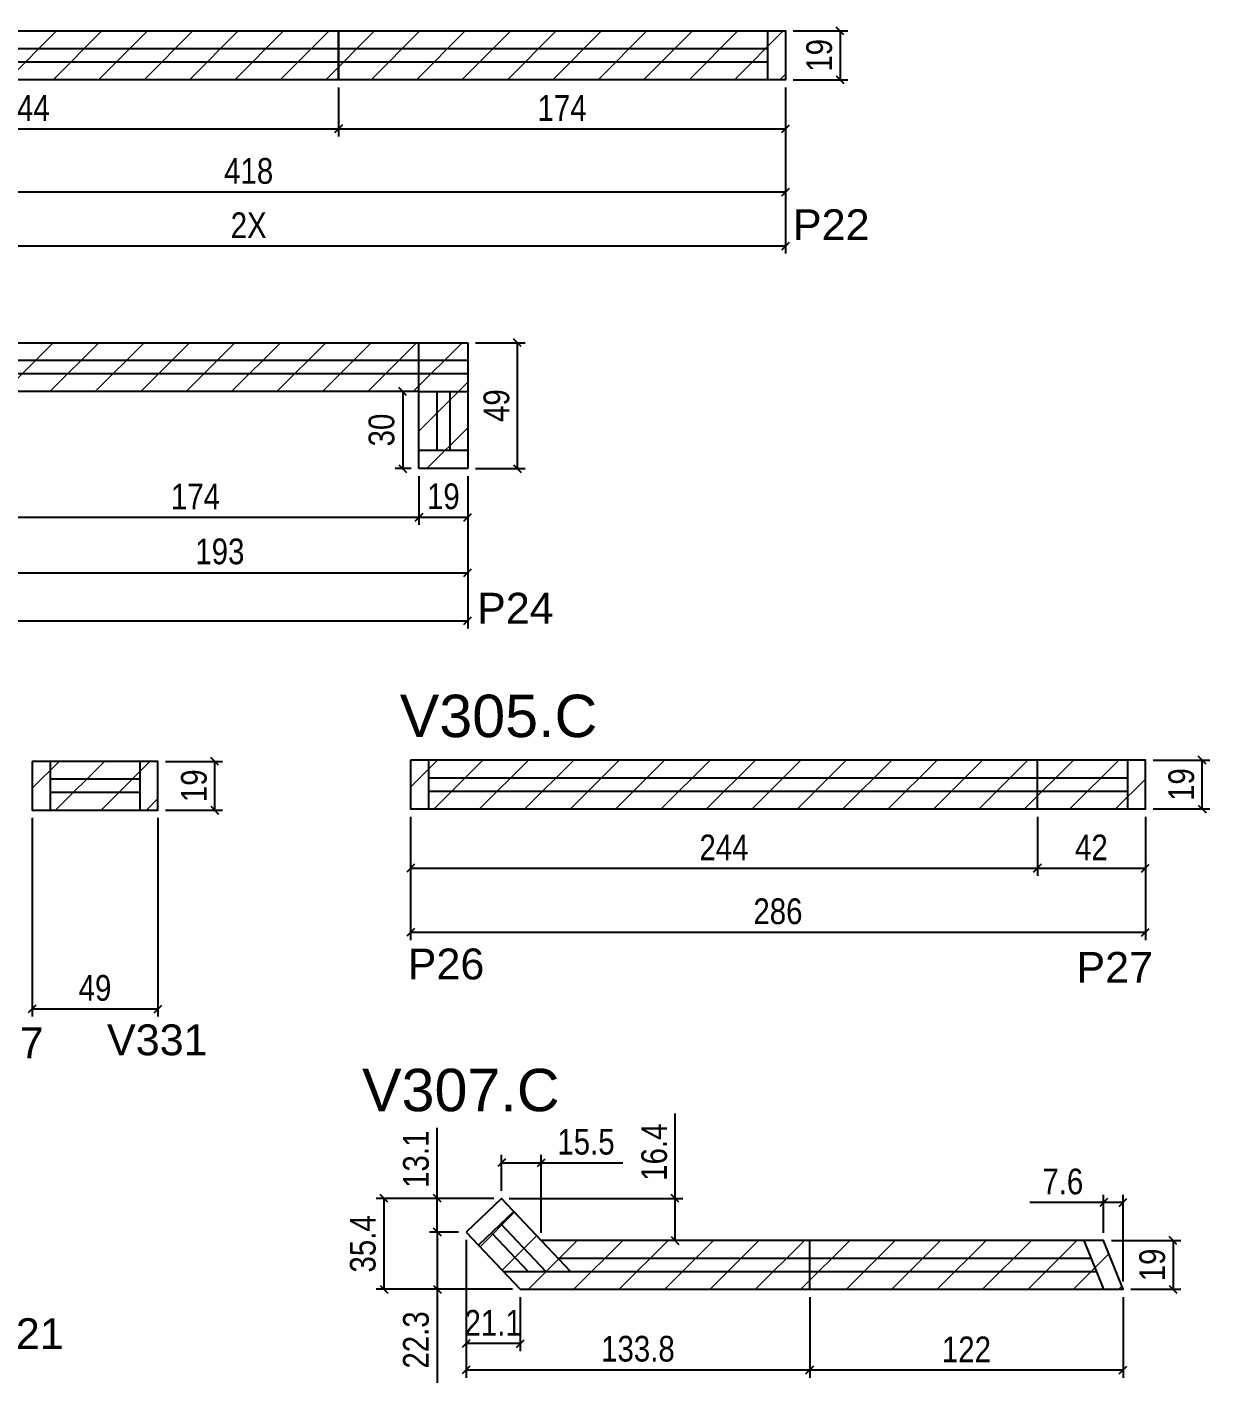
# Model space of a CAD drawing. Header units: millimetres. Extents: x 3391 to 4757, y -286 to 2446.
# Drawn here: x 4156 to 4616, y 1070 to 1597 of the extents above; entities that cross this region are included whole.
import ezdxf

# ---------------------------------------------------------------- set-up
doc = ezdxf.new("R2010")
doc.units = ezdxf.units.MM
for name, color, linetype in [('5', 5, 'Continuous'), ('COTA', 241, 'Continuous'), ('NOMENCLATURA', 7, 'Continuous'), ('Painéis', 200, 'Continuous'), ('SARR_2.2x7', 40, 'Continuous')]:
    doc.layers.add(name, color=color, linetype=linetype)
doc.layers.add('REAPROVEITAMENTO', color=251, linetype='Continuous', lineweight=9)
doc.styles.add('COTA TECNICA', font='techl___.ttf', dxfattribs={"height": 10})
doc.styles.add('COTA TECNICA-50', font='techl___.ttf', dxfattribs={"height": 10})
doc.styles.get("Standard").update_dxf_attribs({"font": 'arial.ttf'})
doc.dimstyles.new('COTA PAINEL-50', dxfattribs={"dimtxt": 10, "dimasz": 3, "dimexe": 3, "dimexo": 3, "dimgap": 3, "dimtad": 1, "dimdec": 1, "dimzin": 12, "dimdsep": 46, "dimtxsty": 'COTA TECNICA-50', "dimblk1": 'OBLIQUE', "dimblk2": 'OBLIQUE', "dimsah": 1, "dimcen": 0.9, "dimclrd": 4, "dimclre": 4, "dimclrt": 240, "dimadec": 1, "dimazin": 3, "dimtfac": 1, "dimtdec": 1, "dimtmove": 0, "dimatfit": 3, "dimfxl": 1, "dimtolj": 1, "dimtzin": 12, "dimarcsym": 0})
doc.dimstyles.new('PAINEL', dxfattribs={"dimtxt": 10, "dimasz": 3, "dimexe": 3, "dimexo": 3, "dimgap": 3, "dimtad": 1, "dimdec": 1, "dimzin": 12, "dimdsep": 46, "dimtxsty": 'COTA TECNICA', "dimblk1": 'OBLIQUE', "dimblk2": 'OBLIQUE', "dimsah": 1, "dimcen": 0.9, "dimclrd": 4, "dimclre": 4, "dimclrt": 240, "dimadec": 1, "dimazin": 3, "dimtfac": 1, "dimtdec": 1, "dimtmove": 0, "dimatfit": 3, "dimfxl": 1, "dimtolj": 1, "dimtzin": 12, "dimarcsym": 0})

# ---------------------------------------------------------------- blocks, each defined once
blk = doc.blocks.new('_Oblique')
at = {"color": 0, "linetype": 'ByBlock', "lineweight": -2}
blk.add_line((-0.5, -0.5), (0.5, 0.5), dxfattribs=at)
blk = doc.blocks.new('*D68')
at = {"layer": 'COTA', "color": 4, "linetype": 'ByBlock', "lineweight": -2, "transparency": 16777216}
for p, q in [((4157.43, 1289.47), (4157.43, 1212.13)), ((4206.43, 1289.47), (4206.43, 1212.13)), ((4157.43, 1215.13), (4206.43, 1215.13))]:
    blk.add_line(p, q, dxfattribs=at)
at = {"layer": 'Defpoints', "color": 0, "linetype": 'ByBlock', "transparency": 16777216}
for p in [(4157.43, 1292.47), (4206.43, 1292.47), (4206.43, 1215.13)]:
    blk.add_point(p, dxfattribs=at)
at = {"layer": 'COTA', "color": 4, "linetype": 'ByBlock', "lineweight": -2, "transparency": 16777216, "xscale": 3, "yscale": 3, "zscale": 3, "rotation": 180}
blk.add_blockref('_Oblique', (4157.43, 1215.13), dxfattribs=at)
at = {"layer": 'COTA', "color": 4, "linetype": 'ByBlock', "lineweight": -2, "transparency": 16777216, "xscale": 3, "yscale": 3, "zscale": 3}
blk.add_blockref('_Oblique', (4206.43, 1215.13), dxfattribs=at)
at = {"layer": 'COTA', "color": 240, "linetype": 'ByBlock', "transparency": 16777216, "insert": (4181.93, 1223.23), "char_height": 10, "attachment_point": 5, "style": 'COTA TECNICA-50'}
blk.add_mtext('\\A1;49', dxfattribs=at)
blk = doc.blocks.new('*D69')
at = {"layer": 'COTA', "color": 4, "lineweight": -2, "transparency": 16777216}
for p, q in [((4209.43, 1311.47), (4231.54, 1311.47)), ((4228.54, 1292.47), (4228.54, 1311.47)), ((4209.43, 1292.47), (4231.54, 1292.47))]:
    blk.add_line(p, q, dxfattribs=at)
at = {"layer": 'Defpoints', "color": 0, "transparency": 16777216}
for p in [(4206.43, 1311.47), (4228.54, 1311.47), (4206.43, 1292.47)]:
    blk.add_point(p, dxfattribs=at)
at = {"layer": 'COTA', "color": 4, "lineweight": -2, "transparency": 16777216, "xscale": 3, "yscale": 3, "zscale": 3}
for p, rotation in [((4228.54, 1311.47), 90), ((4228.54, 1292.47), 270)]:
    blk.add_blockref('_Oblique', p, dxfattribs=dict(at, rotation=rotation))
at = {"layer": 'COTA', "color": 240, "transparency": 16777216, "insert": (4220.46, 1301.97), "char_height": 10, "attachment_point": 5, "rotation": 90, "style": 'COTA TECNICA'}
blk.add_mtext('\\A1;19', dxfattribs=at)
blk = doc.blocks.new('*D70')
at = {"layer": 'COTA', "color": 4, "linetype": 'ByBlock', "lineweight": -2, "transparency": 16777216}
for p, q in [((4304.75, 1289.92), (4304.75, 1241.93)), ((4590.75, 1289.92), (4590.75, 1241.93)), ((4304.75, 1244.93), (4590.75, 1244.93))]:
    blk.add_line(p, q, dxfattribs=at)
at = {"layer": 'Defpoints', "color": 0, "linetype": 'ByBlock', "transparency": 16777216}
for p in [(4304.75, 1292.92), (4590.75, 1292.92), (4590.75, 1244.93)]:
    blk.add_point(p, dxfattribs=at)
at = {"layer": 'COTA', "color": 4, "linetype": 'ByBlock', "lineweight": -2, "transparency": 16777216, "xscale": 3, "yscale": 3, "zscale": 3, "rotation": 180}
blk.add_blockref('_Oblique', (4304.75, 1244.93), dxfattribs=at)
at = {"layer": 'COTA', "color": 4, "linetype": 'ByBlock', "lineweight": -2, "transparency": 16777216, "xscale": 3, "yscale": 3, "zscale": 3}
blk.add_blockref('_Oblique', (4590.75, 1244.93), dxfattribs=at)
at = {"layer": 'COTA', "color": 240, "linetype": 'ByBlock', "transparency": 16777216, "insert": (4447.75, 1253.05), "char_height": 10, "attachment_point": 5, "style": 'COTA TECNICA-50'}
blk.add_mtext('\\A1;286', dxfattribs=at)
blk = doc.blocks.new('*D71')
at = {"layer": 'COTA', "color": 4, "lineweight": -2, "transparency": 16777216}
for p, q in [((4593.75, 1311.92), (4615.87, 1311.92)), ((4612.87, 1292.92), (4612.87, 1311.92)), ((4593.75, 1292.92), (4615.87, 1292.92))]:
    blk.add_line(p, q, dxfattribs=at)
at = {"layer": 'Defpoints', "color": 0, "transparency": 16777216}
for p in [(4590.75, 1311.92), (4612.87, 1311.92), (4590.75, 1292.92)]:
    blk.add_point(p, dxfattribs=at)
at = {"layer": 'COTA', "color": 4, "lineweight": -2, "transparency": 16777216, "xscale": 3, "yscale": 3, "zscale": 3}
for p, rotation in [((4612.87, 1311.92), 90), ((4612.87, 1292.92), 270)]:
    blk.add_blockref('_Oblique', p, dxfattribs=dict(at, rotation=rotation))
at = {"layer": 'COTA', "color": 240, "transparency": 16777216, "insert": (4604.79, 1302.42), "char_height": 10, "attachment_point": 5, "rotation": 90, "style": 'COTA TECNICA'}
blk.add_mtext('\\A1;19', dxfattribs=at)
blk = doc.blocks.new('*D72')
at = {"layer": 'Defpoints', "color": 0, "transparency": 16777216}
for p in [(4304.75, 1292.92), (4548.75, 1292.92), (4548.75, 1269.89)]:
    blk.add_point(p, dxfattribs=at)
at = {"layer": 'Painéis', "color": 4, "lineweight": -2, "transparency": 16777216}
for p, q in [((4304.75, 1289.92), (4304.75, 1266.89)), ((4548.75, 1289.92), (4548.75, 1266.89)), ((4304.75, 1269.89), (4548.75, 1269.89))]:
    blk.add_line(p, q, dxfattribs=at)
at = {"layer": 'Painéis', "color": 4, "lineweight": -2, "transparency": 16777216, "xscale": 3, "yscale": 3, "zscale": 3, "rotation": 180}
blk.add_blockref('_Oblique', (4304.75, 1269.89), dxfattribs=at)
at = {"layer": 'Painéis', "color": 4, "lineweight": -2, "transparency": 16777216, "xscale": 3, "yscale": 3, "zscale": 3}
blk.add_blockref('_Oblique', (4548.75, 1269.89), dxfattribs=at)
at = {"layer": 'Painéis', "color": 240, "transparency": 16777216, "insert": (4426.75, 1277.96), "char_height": 10, "attachment_point": 5, "style": 'COTA TECNICA'}
blk.add_mtext('\\A1;244', dxfattribs=at)
blk = doc.blocks.new('*D185')
at = {"layer": 'Defpoints', "color": 0, "transparency": 16777216}
for p in [(4548.75, 1292.92), (4590.75, 1292.92), (4590.75, 1269.89)]:
    blk.add_point(p, dxfattribs=at)
at = {"layer": 'Painéis', "color": 4, "lineweight": -2, "transparency": 16777216}
for p, q in [((4548.75, 1289.92), (4548.75, 1266.89)), ((4590.75, 1289.92), (4590.75, 1266.89)), ((4548.75, 1269.89), (4590.75, 1269.89))]:
    blk.add_line(p, q, dxfattribs=at)
at = {"layer": 'Painéis', "color": 4, "lineweight": -2, "transparency": 16777216, "xscale": 3, "yscale": 3, "zscale": 3, "rotation": 180}
blk.add_blockref('_Oblique', (4548.75, 1269.89), dxfattribs=at)
at = {"layer": 'Painéis', "color": 4, "lineweight": -2, "transparency": 16777216, "xscale": 3, "yscale": 3, "zscale": 3}
blk.add_blockref('_Oblique', (4590.75, 1269.89), dxfattribs=at)
at = {"layer": 'Painéis', "color": 240, "transparency": 16777216, "insert": (4569.75, 1277.96), "char_height": 10, "attachment_point": 5, "style": 'COTA TECNICA'}
blk.add_mtext('\\A1;42', dxfattribs=at)
blk = doc.blocks.new('*D73')
at = {"layer": 'Defpoints', "color": 0, "transparency": 16777216}
for p in [(4460.14, 1105.97), (4582.1, 1105.97), (4460.14, 1074.55)]:
    blk.add_point(p, dxfattribs=at)
at = {"layer": 'Painéis', "color": 4, "lineweight": -2, "transparency": 16777216}
for p, q in [((4460.14, 1102.97), (4460.14, 1071.55)), ((4582.1, 1102.97), (4582.1, 1071.55)), ((4582.1, 1074.55), (4460.14, 1074.55))]:
    blk.add_line(p, q, dxfattribs=at)
at = {"layer": 'Painéis', "color": 4, "lineweight": -2, "transparency": 16777216, "xscale": 3, "yscale": 3, "zscale": 3, "rotation": 180}
blk.add_blockref('_Oblique', (4460.14, 1074.55), dxfattribs=at)
at = {"layer": 'Painéis', "color": 4, "lineweight": -2, "transparency": 16777216, "xscale": 3, "yscale": 3, "zscale": 3}
blk.add_blockref('_Oblique', (4582.1, 1074.55), dxfattribs=at)
at = {"layer": 'Painéis', "color": 240, "transparency": 16777216, "insert": (4521.12, 1082.6), "char_height": 10, "attachment_point": 5, "style": 'COTA TECNICA'}
blk.add_mtext('\\A1;122', dxfattribs=at)
blk = doc.blocks.new('*D74')
at = {"layer": 'Defpoints', "color": 0, "transparency": 16777216}
for p in [(4326.36, 1128.27), (4460.14, 1105.97), (4326.36, 1074.55)]:
    blk.add_point(p, dxfattribs=at)
at = {"layer": 'Painéis', "color": 4, "lineweight": -2, "transparency": 16777216}
for p, q in [((4326.36, 1125.27), (4326.36, 1071.55)), ((4460.14, 1102.97), (4460.14, 1071.55)), ((4460.14, 1074.55), (4326.36, 1074.55))]:
    blk.add_line(p, q, dxfattribs=at)
at = {"layer": 'Painéis', "color": 4, "lineweight": -2, "transparency": 16777216, "xscale": 3, "yscale": 3, "zscale": 3, "rotation": 180}
blk.add_blockref('_Oblique', (4326.36, 1074.55), dxfattribs=at)
at = {"layer": 'Painéis', "color": 4, "lineweight": -2, "transparency": 16777216, "xscale": 3, "yscale": 3, "zscale": 3}
blk.add_blockref('_Oblique', (4460.14, 1074.55), dxfattribs=at)
at = {"layer": 'Painéis', "color": 240, "transparency": 16777216, "insert": (4393.25, 1082.79), "char_height": 10, "attachment_point": 5, "style": 'COTA TECNICA'}
blk.add_mtext('\\A1;133.8', dxfattribs=at)
blk = doc.blocks.new('*D75')
at = {"layer": 'Defpoints', "color": 0, "transparency": 16777216}
for p in [(4326.36, 1128.27), (4347.47, 1105.97), (4326.36, 1084.87)]:
    blk.add_point(p, dxfattribs=at)
at = {"layer": 'Painéis', "color": 4, "lineweight": -2, "transparency": 16777216}
for p, q in [((4326.36, 1125.27), (4326.36, 1081.87)), ((4347.47, 1102.97), (4347.47, 1081.87)), ((4347.47, 1084.87), (4326.36, 1084.87))]:
    blk.add_line(p, q, dxfattribs=at)
at = {"layer": 'Painéis', "color": 4, "lineweight": -2, "transparency": 16777216, "xscale": 3, "yscale": 3, "zscale": 3, "rotation": 180}
blk.add_blockref('_Oblique', (4326.36, 1084.87), dxfattribs=at)
at = {"layer": 'Painéis', "color": 4, "lineweight": -2, "transparency": 16777216, "xscale": 3, "yscale": 3, "zscale": 3}
blk.add_blockref('_Oblique', (4347.47, 1084.87), dxfattribs=at)
at = {"layer": 'Painéis', "color": 240, "transparency": 16777216, "insert": (4336.91, 1092.93), "char_height": 10, "attachment_point": 5, "style": 'COTA TECNICA'}
blk.add_mtext('\\A1;21.1', dxfattribs=at)
blk = doc.blocks.new('*D76')
at = {"layer": 'Defpoints', "color": 0, "transparency": 16777216}
for p in [(4355.65, 1155.26), (4340.16, 1141.33), (4355.65, 1124.97)]:
    blk.add_point(p, dxfattribs=at)
at = {"layer": 'Painéis', "color": 4, "lineweight": -2, "transparency": 16777216}
for p, q in [((4340.16, 1144.33), (4340.16, 1158.26)), ((4355.65, 1127.97), (4355.65, 1158.26)), ((4340.16, 1155.26), (4355.65, 1155.26)), ((4355.65, 1155.26), (4387.44, 1155.26))]:
    blk.add_line(p, q, dxfattribs=at)
at = {"layer": 'Painéis', "color": 4, "lineweight": -2, "transparency": 16777216, "xscale": 3, "yscale": 3, "zscale": 3, "rotation": 180}
blk.add_blockref('_Oblique', (4340.16, 1155.26), dxfattribs=at)
at = {"layer": 'Painéis', "color": 4, "lineweight": -2, "transparency": 16777216, "xscale": 3, "yscale": 3, "zscale": 3}
blk.add_blockref('_Oblique', (4355.65, 1155.26), dxfattribs=at)
at = {"layer": 'Painéis', "color": 240, "transparency": 16777216, "insert": (4373.04, 1163.36), "char_height": 10, "attachment_point": 5, "style": 'COTA TECNICA'}
blk.add_mtext('\\A1;15.5', dxfattribs=at)
blk = doc.blocks.new('*D77')
at = {"layer": 'Defpoints', "color": 0, "transparency": 16777216}
for p in [(4340.16, 1141.33), (4407.72, 1141.33), (4407.72, 1124.97)]:
    blk.add_point(p, dxfattribs=at)
at = {"layer": 'Painéis', "color": 4, "lineweight": -2, "transparency": 16777216}
for p, q in [((4407.72, 1141.33), (4407.72, 1174.38)), ((4343.16, 1141.33), (4410.72, 1141.33)), ((4407.72, 1124.97), (4407.72, 1141.33))]:
    blk.add_line(p, q, dxfattribs=at)
at = {"layer": 'Painéis', "color": 4, "lineweight": -2, "transparency": 16777216, "xscale": 3, "yscale": 3, "zscale": 3}
for p, rotation in [((4407.72, 1141.33), 90), ((4407.72, 1124.97), 270)]:
    blk.add_blockref('_Oblique', p, dxfattribs=dict(at, rotation=rotation))
at = {"layer": 'Painéis', "color": 240, "transparency": 16777216, "insert": (4399.62, 1159.36), "char_height": 10, "attachment_point": 5, "rotation": 90, "style": 'COTA TECNICA'}
blk.add_mtext('\\A1;16.4', dxfattribs=at)
blk = doc.blocks.new('*D78')
at = {"layer": 'Defpoints', "color": 0, "transparency": 16777216}
for p in [(4294.43, 1141.33), (4340.16, 1141.33), (4347.47, 1105.97)]:
    blk.add_point(p, dxfattribs=at)
at = {"layer": 'Painéis', "color": 4, "lineweight": -2, "transparency": 16777216}
for p, q in [((4337.16, 1141.33), (4291.43, 1141.33)), ((4294.43, 1105.97), (4294.43, 1141.33)), ((4344.47, 1105.97), (4291.43, 1105.97))]:
    blk.add_line(p, q, dxfattribs=at)
at = {"layer": 'Painéis', "color": 4, "lineweight": -2, "transparency": 16777216, "xscale": 3, "yscale": 3, "zscale": 3}
for p, rotation in [((4294.43, 1141.33), 90), ((4294.43, 1105.97), 270)]:
    blk.add_blockref('_Oblique', p, dxfattribs=dict(at, rotation=rotation))
at = {"layer": 'Painéis', "color": 240, "transparency": 16777216, "insert": (4286.21, 1123.65), "char_height": 10, "attachment_point": 5, "rotation": 90, "style": 'COTA TECNICA'}
blk.add_mtext('\\A1;35.4', dxfattribs=at)
blk = doc.blocks.new('*D79')
at = {"layer": 'Defpoints', "color": 0, "transparency": 16777216}
for p in [(4326.36, 1128.27), (4315.12, 1105.97), (4347.47, 1105.97)]:
    blk.add_point(p, dxfattribs=at)
at = {"layer": 'Painéis', "color": 4, "lineweight": -2, "transparency": 16777216}
for p, q in [((4323.36, 1128.27), (4312.12, 1128.27)), ((4315.12, 1128.27), (4315.12, 1105.97)), ((4344.47, 1105.97), (4312.12, 1105.97)), ((4315.12, 1105.97), (4315.12, 1069.56))]:
    blk.add_line(p, q, dxfattribs=at)
at = {"layer": 'Painéis', "color": 4, "lineweight": -2, "transparency": 16777216, "xscale": 3, "yscale": 3, "zscale": 3}
for p, rotation in [((4315.12, 1128.27), 90), ((4315.12, 1105.97), 270)]:
    blk.add_blockref('_Oblique', p, dxfattribs=dict(at, rotation=rotation))
at = {"layer": 'Painéis', "color": 240, "transparency": 16777216, "insert": (4306.9, 1086.26), "char_height": 10, "attachment_point": 5, "rotation": 90, "style": 'COTA TECNICA'}
blk.add_mtext('\\A1;22.3', dxfattribs=at)
blk = doc.blocks.new('*D80')
at = {"layer": 'Defpoints', "color": 0, "transparency": 16777216}
for p in [(4315.12, 1141.33), (4340.16, 1141.33), (4326.36, 1128.27)]:
    blk.add_point(p, dxfattribs=at)
at = {"layer": 'Painéis', "color": 4, "lineweight": -2, "transparency": 16777216}
for p, q in [((4315.12, 1141.33), (4315.12, 1168.84)), ((4337.16, 1141.33), (4312.12, 1141.33)), ((4315.12, 1128.27), (4315.12, 1141.33)), ((4323.36, 1128.27), (4312.12, 1128.27))]:
    blk.add_line(p, q, dxfattribs=at)
at = {"layer": 'Painéis', "color": 4, "lineweight": -2, "transparency": 16777216, "xscale": 3, "yscale": 3, "zscale": 3}
for p, rotation in [((4315.12, 1141.33), 90), ((4315.12, 1128.27), 270)]:
    blk.add_blockref('_Oblique', p, dxfattribs=dict(at, rotation=rotation))
at = {"layer": 'Painéis', "color": 240, "transparency": 16777216, "insert": (4306.9, 1156.59), "char_height": 10, "attachment_point": 5, "rotation": 90, "style": 'COTA TECNICA'}
blk.add_mtext('\\A1;13.1', dxfattribs=at)
blk = doc.blocks.new('*D81')
at = {"layer": 'Defpoints', "color": 0, "transparency": 16777216}
for p in [(4574.53, 1124.97), (4582.1, 1105.97), (4601.57, 1105.97)]:
    blk.add_point(p, dxfattribs=at)
at = {"layer": 'Painéis', "color": 4, "lineweight": -2, "transparency": 16777216}
for p, q in [((4577.53, 1124.97), (4604.57, 1124.97)), ((4601.57, 1124.97), (4601.57, 1105.97)), ((4585.1, 1105.97), (4604.57, 1105.97))]:
    blk.add_line(p, q, dxfattribs=at)
at = {"layer": 'Painéis', "color": 4, "lineweight": -2, "transparency": 16777216, "xscale": 3, "yscale": 3, "zscale": 3}
for p, rotation in [((4601.57, 1124.97), 90), ((4601.57, 1105.97), 270)]:
    blk.add_blockref('_Oblique', p, dxfattribs=dict(at, rotation=rotation))
at = {"layer": 'Painéis', "color": 240, "transparency": 16777216, "insert": (4593.48, 1115.47), "char_height": 10, "attachment_point": 5, "rotation": 90, "style": 'COTA TECNICA'}
blk.add_mtext('\\A1;19', dxfattribs=at)
blk = doc.blocks.new('*D82')
at = {"layer": 'Defpoints', "color": 0, "transparency": 16777216}
for p in [(4574.53, 1139.77), (4574.53, 1124.97), (4582.1, 1105.97)]:
    blk.add_point(p, dxfattribs=at)
at = {"layer": 'Painéis', "color": 4, "lineweight": -2, "transparency": 16777216}
for p, q in [((4574.53, 1127.97), (4574.53, 1142.77)), ((4582.1, 1108.97), (4582.1, 1142.77)), ((4574.53, 1139.77), (4545.73, 1139.77)), ((4582.1, 1139.77), (4574.53, 1139.77))]:
    blk.add_line(p, q, dxfattribs=at)
at = {"layer": 'Painéis', "color": 4, "lineweight": -2, "transparency": 16777216, "xscale": 3, "yscale": 3, "zscale": 3, "rotation": 180}
blk.add_blockref('_Oblique', (4574.53, 1139.77), dxfattribs=at)
at = {"layer": 'Painéis', "color": 4, "lineweight": -2, "transparency": 16777216, "xscale": 3, "yscale": 3, "zscale": 3}
blk.add_blockref('_Oblique', (4582.1, 1139.77), dxfattribs=at)
at = {"layer": 'Painéis', "color": 240, "transparency": 16777216, "insert": (4558.63, 1147.87), "char_height": 10, "attachment_point": 5, "style": 'COTA TECNICA'}
blk.add_mtext('\\A1;7.6', dxfattribs=at)
blk = doc.blocks.new('*D62')
at = {"layer": 'COTA', "color": 4, "linetype": 'ByBlock', "lineweight": -2, "transparency": 16777216}
for p, q in [((4032.74, 1573.74), (4032.74, 1554.69)), ((4276.74, 1573.74), (4276.74, 1554.69)), ((4032.74, 1557.69), (4276.74, 1557.69))]:
    blk.add_line(p, q, dxfattribs=at)
at = {"layer": 'Defpoints', "color": 0, "linetype": 'ByBlock', "transparency": 16777216}
for p in [(4032.74, 1576.74), (4276.74, 1576.74), (4276.74, 1557.69)]:
    blk.add_point(p, dxfattribs=at)
at = {"layer": 'COTA', "color": 4, "linetype": 'ByBlock', "lineweight": -2, "transparency": 16777216, "xscale": 3, "yscale": 3, "zscale": 3, "rotation": 180}
blk.add_blockref('_Oblique', (4032.74, 1557.69), dxfattribs=at)
at = {"layer": 'COTA', "color": 4, "linetype": 'ByBlock', "lineweight": -2, "transparency": 16777216, "xscale": 3, "yscale": 3, "zscale": 3}
blk.add_blockref('_Oblique', (4276.74, 1557.69), dxfattribs=at)
at = {"layer": 'COTA', "color": 240, "linetype": 'ByBlock', "transparency": 16777216, "insert": (4154.74, 1565.76), "char_height": 10, "attachment_point": 5, "style": 'COTA TECNICA-50'}
blk.add_mtext('\\A1;244', dxfattribs=at)
blk = doc.blocks.new('*D63')
at = {"layer": 'COTA', "color": 4, "linetype": 'ByBlock', "lineweight": -2, "transparency": 16777216}
for p, q in [((4276.74, 1573.74), (4276.74, 1554.69)), ((4450.74, 1573.74), (4450.74, 1554.69)), ((4276.74, 1557.69), (4450.74, 1557.69))]:
    blk.add_line(p, q, dxfattribs=at)
at = {"layer": 'Defpoints', "color": 0, "linetype": 'ByBlock', "transparency": 16777216}
for p in [(4276.74, 1576.74), (4450.74, 1576.74), (4450.74, 1557.69)]:
    blk.add_point(p, dxfattribs=at)
at = {"layer": 'COTA', "color": 4, "linetype": 'ByBlock', "lineweight": -2, "transparency": 16777216, "xscale": 3, "yscale": 3, "zscale": 3, "rotation": 180}
blk.add_blockref('_Oblique', (4276.74, 1557.69), dxfattribs=at)
at = {"layer": 'COTA', "color": 4, "linetype": 'ByBlock', "lineweight": -2, "transparency": 16777216, "xscale": 3, "yscale": 3, "zscale": 3}
blk.add_blockref('_Oblique', (4450.74, 1557.69), dxfattribs=at)
at = {"layer": 'COTA', "color": 240, "linetype": 'ByBlock', "transparency": 16777216, "insert": (4363.74, 1565.76), "char_height": 10, "attachment_point": 5, "style": 'COTA TECNICA-50'}
blk.add_mtext('\\A1;174', dxfattribs=at)
blk = doc.blocks.new('*D183')
at = {"layer": 'COTA', "color": 4, "lineweight": -2, "transparency": 16777216}
for p, q in [((4032.74, 1573.74), (4032.74, 1530.1)), ((4450.74, 1573.74), (4450.74, 1530.1)), ((4032.74, 1533.1), (4450.74, 1533.1))]:
    blk.add_line(p, q, dxfattribs=at)
at = {"layer": 'Defpoints', "color": 0, "transparency": 16777216}
for p in [(4032.74, 1576.74), (4450.74, 1576.74), (4450.74, 1533.1)]:
    blk.add_point(p, dxfattribs=at)
at = {"layer": 'COTA', "color": 4, "lineweight": -2, "transparency": 16777216, "xscale": 3, "yscale": 3, "zscale": 3, "rotation": 180}
blk.add_blockref('_Oblique', (4032.74, 1533.1), dxfattribs=at)
at = {"layer": 'COTA', "color": 4, "lineweight": -2, "transparency": 16777216, "xscale": 3, "yscale": 3, "zscale": 3}
blk.add_blockref('_Oblique', (4450.74, 1533.1), dxfattribs=at)
at = {"layer": 'COTA', "color": 240, "transparency": 16777216, "insert": (4241.74, 1541.2), "char_height": 10, "attachment_point": 5, "style": 'COTA TECNICA'}
blk.add_mtext('\\A1;418', dxfattribs=at)
blk = doc.blocks.new('*D87')
at = {"layer": 'COTA', "color": 4, "linetype": 'ByBlock', "lineweight": -2, "transparency": 16777216}
for p, q in [((4134.03, 1452.42), (4134.03, 1403.46)), ((4308.03, 1422.42), (4308.03, 1403.46)), ((4134.03, 1406.46), (4308.03, 1406.46))]:
    blk.add_line(p, q, dxfattribs=at)
at = {"layer": 'Defpoints', "color": 0, "linetype": 'ByBlock', "transparency": 16777216}
for p in [(4134.03, 1455.42), (4308.03, 1425.42), (4308.03, 1406.46)]:
    blk.add_point(p, dxfattribs=at)
at = {"layer": 'COTA', "color": 4, "linetype": 'ByBlock', "lineweight": -2, "transparency": 16777216, "xscale": 3, "yscale": 3, "zscale": 3, "rotation": 180}
blk.add_blockref('_Oblique', (4134.03, 1406.46), dxfattribs=at)
at = {"layer": 'COTA', "color": 4, "linetype": 'ByBlock', "lineweight": -2, "transparency": 16777216, "xscale": 3, "yscale": 3, "zscale": 3}
blk.add_blockref('_Oblique', (4308.03, 1406.46), dxfattribs=at)
at = {"layer": 'COTA', "color": 240, "linetype": 'ByBlock', "transparency": 16777216, "insert": (4221.03, 1414.53), "char_height": 10, "attachment_point": 5, "style": 'COTA TECNICA-50'}
blk.add_mtext('\\A1;174', dxfattribs=at)
blk = doc.blocks.new('*D88')
at = {"layer": 'COTA', "color": 4, "lineweight": -2, "transparency": 16777216}
for p, q in [((3890.03, 1452.42), (3890.03, 1363.19)), ((4327.03, 1422.42), (4327.03, 1363.19)), ((3890.03, 1366.19), (4327.03, 1366.19))]:
    blk.add_line(p, q, dxfattribs=at)
at = {"layer": 'Defpoints', "color": 0, "transparency": 16777216}
for p in [(3890.03, 1455.42), (4327.03, 1425.42), (4327.03, 1366.19)]:
    blk.add_point(p, dxfattribs=at)
at = {"layer": 'COTA', "color": 4, "lineweight": -2, "transparency": 16777216, "xscale": 3, "yscale": 3, "zscale": 3, "rotation": 180}
blk.add_blockref('_Oblique', (3890.03, 1366.19), dxfattribs=at)
at = {"layer": 'COTA', "color": 4, "lineweight": -2, "transparency": 16777216, "xscale": 3, "yscale": 3, "zscale": 3}
blk.add_blockref('_Oblique', (4327.03, 1366.19), dxfattribs=at)
at = {"layer": 'COTA', "color": 240, "transparency": 16777216, "insert": (4108.53, 1374.41), "char_height": 10, "attachment_point": 5, "style": 'COTA TECNICA'}
blk.add_mtext('\\A1;437', dxfattribs=at)
blk = doc.blocks.new('*D190')
at = {"layer": 'Defpoints', "color": 0, "transparency": 16777216}
for p in [(4308.03, 1455.42), (4301.71, 1425.42), (4308.03, 1425.42)]:
    blk.add_point(p, dxfattribs=at)
at = {"layer": 'Painéis', "color": 4, "lineweight": -2, "transparency": 16777216}
for p, q in [((4305.03, 1455.42), (4298.71, 1455.42)), ((4301.71, 1455.42), (4301.71, 1425.42)), ((4305.03, 1425.42), (4298.71, 1425.42))]:
    blk.add_line(p, q, dxfattribs=at)
at = {"layer": 'Painéis', "color": 4, "lineweight": -2, "transparency": 16777216, "xscale": 3, "yscale": 3, "zscale": 3}
for p, rotation in [((4301.71, 1455.42), 90), ((4301.71, 1425.42), 270)]:
    blk.add_blockref('_Oblique', p, dxfattribs=dict(at, rotation=rotation))
at = {"layer": 'Painéis', "color": 240, "transparency": 16777216, "insert": (4293.49, 1440.42), "char_height": 10, "attachment_point": 5, "rotation": 90, "style": 'COTA TECNICA'}
blk.add_mtext('\\A1;30', dxfattribs=at)
blk = doc.blocks.new('*D191')
at = {"layer": 'Defpoints', "color": 0, "transparency": 16777216}
for p in [(4308.03, 1425.42), (4327.03, 1425.42), (4327.03, 1406.46)]:
    blk.add_point(p, dxfattribs=at)
at = {"layer": 'Painéis', "color": 4, "lineweight": -2, "transparency": 16777216}
for p, q in [((4308.03, 1422.42), (4308.03, 1403.46)), ((4327.03, 1422.42), (4327.03, 1403.46)), ((4308.03, 1406.46), (4327.03, 1406.46))]:
    blk.add_line(p, q, dxfattribs=at)
at = {"layer": 'Painéis', "color": 4, "lineweight": -2, "transparency": 16777216, "xscale": 3, "yscale": 3, "zscale": 3, "rotation": 180}
blk.add_blockref('_Oblique', (4308.03, 1406.46), dxfattribs=at)
at = {"layer": 'Painéis', "color": 4, "lineweight": -2, "transparency": 16777216, "xscale": 3, "yscale": 3, "zscale": 3}
blk.add_blockref('_Oblique', (4327.03, 1406.46), dxfattribs=at)
at = {"layer": 'Painéis', "color": 240, "transparency": 16777216, "insert": (4317.53, 1414.55), "char_height": 10, "attachment_point": 5, "style": 'COTA TECNICA'}
blk.add_mtext('\\A1;19', dxfattribs=at)
blk = doc.blocks.new('*D192')
at = {"layer": 'Defpoints', "color": 0, "transparency": 16777216}
for p in [(4134.03, 1455.42), (4327.03, 1425.42), (4327.03, 1384.87)]:
    blk.add_point(p, dxfattribs=at)
at = {"layer": 'Painéis', "color": 4, "lineweight": -2, "transparency": 16777216}
for p, q in [((4134.03, 1452.42), (4134.03, 1381.87)), ((4327.03, 1422.42), (4327.03, 1381.87)), ((4134.03, 1384.87), (4327.03, 1384.87))]:
    blk.add_line(p, q, dxfattribs=at)
at = {"layer": 'Painéis', "color": 4, "lineweight": -2, "transparency": 16777216, "xscale": 3, "yscale": 3, "zscale": 3, "rotation": 180}
blk.add_blockref('_Oblique', (4134.03, 1384.87), dxfattribs=at)
at = {"layer": 'Painéis', "color": 4, "lineweight": -2, "transparency": 16777216, "xscale": 3, "yscale": 3, "zscale": 3}
blk.add_blockref('_Oblique', (4327.03, 1384.87), dxfattribs=at)
at = {"layer": 'Painéis', "color": 240, "transparency": 16777216, "insert": (4230.53, 1393.12), "char_height": 10, "attachment_point": 5, "style": 'COTA TECNICA'}
blk.add_mtext('\\A1;193', dxfattribs=at)
blk = doc.blocks.new('*D193')
at = {"layer": 'Defpoints', "color": 0, "transparency": 16777216}
for p in [(4327.03, 1474.42), (4346.33, 1474.42), (4327.03, 1425.42)]:
    blk.add_point(p, dxfattribs=at)
at = {"layer": 'Painéis', "color": 4, "lineweight": -2, "transparency": 16777216}
for p, q in [((4330.03, 1474.42), (4349.33, 1474.42)), ((4346.33, 1425.42), (4346.33, 1474.42)), ((4330.03, 1425.42), (4349.33, 1425.42))]:
    blk.add_line(p, q, dxfattribs=at)
at = {"layer": 'Painéis', "color": 4, "lineweight": -2, "transparency": 16777216, "xscale": 3, "yscale": 3, "zscale": 3}
for p, rotation in [((4346.33, 1474.42), 90), ((4346.33, 1425.42), 270)]:
    blk.add_blockref('_Oblique', p, dxfattribs=dict(at, rotation=rotation))
at = {"layer": 'Painéis', "color": 240, "transparency": 16777216, "insert": (4338.22, 1449.92), "char_height": 10, "attachment_point": 5, "rotation": 90, "style": 'COTA TECNICA'}
blk.add_mtext('\\A1;49', dxfattribs=at)
blk = doc.blocks.new('*D194')
at = {"layer": 'Defpoints', "color": 0, "transparency": 16777216}
for p in [(4450.74, 1595.74), (4450.74, 1576.74), (4471.95, 1576.74)]:
    blk.add_point(p, dxfattribs=at)
at = {"layer": 'Painéis', "color": 4, "lineweight": -2, "transparency": 16777216}
for p, q in [((4453.74, 1595.74), (4474.95, 1595.74)), ((4471.95, 1595.74), (4471.95, 1576.74)), ((4453.74, 1576.74), (4474.95, 1576.74))]:
    blk.add_line(p, q, dxfattribs=at)
at = {"layer": 'Painéis', "color": 4, "lineweight": -2, "transparency": 16777216, "xscale": 3, "yscale": 3, "zscale": 3}
for p, rotation in [((4471.95, 1595.74), 90), ((4471.95, 1576.74), 270)]:
    blk.add_blockref('_Oblique', p, dxfattribs=dict(at, rotation=rotation))
at = {"layer": 'Painéis', "color": 240, "transparency": 16777216, "insert": (4463.86, 1586.24), "char_height": 10, "attachment_point": 5, "rotation": 90, "style": 'COTA TECNICA'}
blk.add_mtext('\\A1;19', dxfattribs=at)
blk = doc.blocks.new('*D90')
at = {"layer": 'Defpoints', "color": 0, "transparency": 16777216}
for p in [(4032.74, 1576.74), (4450.74, 1576.74), (4450.74, 1512.07)]:
    blk.add_point(p, dxfattribs=at)
at = {"layer": 'Painéis', "color": 4, "lineweight": -2, "transparency": 16777216}
for p, q in [((4032.74, 1573.74), (4032.74, 1509.07)), ((4450.74, 1573.74), (4450.74, 1509.07)), ((4032.74, 1512.07), (4450.74, 1512.07))]:
    blk.add_line(p, q, dxfattribs=at)
at = {"layer": 'Painéis', "color": 4, "lineweight": -2, "transparency": 16777216, "xscale": 3, "yscale": 3, "zscale": 3, "rotation": 180}
blk.add_blockref('_Oblique', (4032.74, 1512.07), dxfattribs=at)
at = {"layer": 'Painéis', "color": 4, "lineweight": -2, "transparency": 16777216, "xscale": 3, "yscale": 3, "zscale": 3}
blk.add_blockref('_Oblique', (4450.74, 1512.07), dxfattribs=at)
at = {"layer": 'Painéis', "color": 240, "transparency": 16777216, "insert": (4241.74, 1520.12), "char_height": 10, "attachment_point": 5, "style": 'COTA TECNICA'}
blk.add_mtext('\\A1;2X', dxfattribs=at)

msp = doc.modelspace()

# ---------------------------------------------------------------- hatches: boundary and pattern name
at = {"layer": 'REAPROVEITAMENTO'}
h = msp.add_hatch(dxfattribs=at)
h.set_pattern_fill('ANSI31', color=256, scale=100, style=0)
h.set_pattern_definition([(45, (5083.015, 4774.527), (-8.838835, 8.838835), [])])
h.paths.add_polyline_path([(4450.74, 1576.74), (4450.74, 1595.74), (4032.74, 1595.74), (4032.74, 1576.74)])
h = msp.add_hatch(dxfattribs=at)
h.set_pattern_fill('ANSI31', color=256, scale=100, style=0)
h.set_pattern_definition([(45, (4940.305, 4653.21), (-8.838835, 8.838835), [])])
h.paths.add_polyline_path([(3890.03, 1455.42), (4134.03, 1455.42), (4134.03, 1455.42), (4308.03, 1455.42), (4308.03, 1425.42), (4327.03, 1425.42), (4327.03, 1474.42), (3890.03, 1474.42)])
h = msp.add_hatch(dxfattribs=at)
h.set_pattern_fill('ANSI31', color=256, scale=100, style=0)
h.set_pattern_definition([(45, (5207.704, 4490.255), (-8.838835, 8.838835), [])])
h.paths.add_polyline_path([(4206.43, 1292.47), (4206.43, 1311.47), (4157.43, 1311.47), (4157.43, 1292.47)])
h = msp.add_hatch(dxfattribs=at)
h.set_pattern_fill('ANSI31', color=256, scale=100, style=0)
h.set_pattern_definition([(45, (5355.034, 4490.711), (-8.838835, 8.838835), [])])
h.paths.add_polyline_path([(4590.75, 1292.92), (4590.75, 1311.92), (4304.75, 1311.92), (4304.75, 1292.92)])
h = msp.add_hatch(dxfattribs=at)
h.set_pattern_fill('ANSI31', color=256, scale=100, style=0)
h.set_pattern_definition([(45, (5390.437, 4320.12), (-8.838835, 8.838835), [])])
h.paths.add_polyline_path([(4340.16, 1141.33), (4326.36, 1128.27), (4347.47, 1105.97), (4582.1, 1105.97), (4574.53, 1124.97), (4355.65, 1124.97), (4340.16, 1141.33)])

# ---------------------------------------------------------------- linework, layer by layer
at = {"layer": 'Painéis'}
for p, q in [((4134.03, 1474.42), (4327.03, 1474.42)), ((4308.03, 1455.42), (4308.03, 1474.42)), ((4327.03, 1474.42), (4327.03, 1425.42)), ((4308.03, 1455.42), (4134.03, 1455.42)), ((4308.03, 1425.42), (4308.03, 1455.42)), ((4327.03, 1425.42), (4308.03, 1425.42)), ((4548.75, 1292.92), (4548.75, 1311.92)), ((4460.14, 1105.97), (4460.14, 1124.97))]:
    msp.add_line(p, q, dxfattribs=at)
for points in [[(4276.74, 1576.74), (4032.74, 1576.74), (4032.74, 1595.74), (4276.74, 1595.74)], [(4276.74, 1595.74), (4450.74, 1595.74), (4450.74, 1576.74), (4276.74, 1576.74)]]:
    msp.add_lwpolyline(points, close=True, dxfattribs=at)
for points in [[(4157.43, 1311.47), (4157.43, 1292.47), (4206.43, 1292.47), (4206.43, 1311.47), (4157.43, 1311.47)], [(4304.75, 1311.92), (4304.75, 1292.92), (4590.75, 1292.92), (4590.75, 1311.92), (4304.75, 1311.92)], [(4326.36, 1128.27), (4347.47, 1105.97), (4582.1, 1105.97), (4574.53, 1124.97), (4355.65, 1124.97), (4340.16, 1141.33), (4326.36, 1128.27)]]:
    msp.add_lwpolyline(points, dxfattribs=at)
at = {"layer": 'SARR_2.2x7', "linetype": 'Continuous'}
for p, q in [((4443.74, 1595.74), (4443.74, 1576.74)), ((4276.74, 1588.74), (4039.74, 1588.74)), ((4443.74, 1588.74), (4276.74, 1588.74)), ((4039.74, 1583.74), (4276.74, 1583.74)), ((4276.74, 1583.74), (4443.74, 1583.74)), ((4327.03, 1467.42), (4134.03, 1467.42)), ((4134.03, 1462.42), (4327.03, 1462.42)), ((4308.03, 1455.42), (4327.03, 1455.42)), ((4315.03, 1455.42), (4315.03, 1432.42)), ((4320.03, 1455.42), (4320.03, 1432.42)), ((4327.03, 1432.42), (4308.03, 1432.42)), ((4164.43, 1311.47), (4164.43, 1292.47)), ((4199.43, 1311.47), (4199.43, 1292.47)), ((4311.75, 1311.92), (4311.75, 1292.92)), ((4583.75, 1311.92), (4583.75, 1292.92)), ((4199.43, 1304.47), (4164.43, 1304.47)), ((4583.75, 1304.92), (4311.75, 1304.92)), ((4164.43, 1299.47), (4199.43, 1299.47)), ((4311.75, 1299.92), (4583.75, 1299.92)), ((4344.97, 1136.25), (4331.17, 1123.19)), ((4367.01, 1112.97), (4344.8, 1136.43)), ((4357.37, 1112.97), (4339.89, 1131.44)), ((4336.25, 1128), (4350.48, 1112.97)), ((4574.56, 1105.97), (4566.99, 1124.97)), ((4460.14, 1117.97), (4362.27, 1117.97)), ((4569.78, 1117.97), (4460.14, 1117.97)), ((4340.84, 1112.97), (4460.14, 1112.97)), ((4460.14, 1112.97), (4571.77, 1112.97))]:
    msp.add_line(p, q, dxfattribs=at)

# ---------------------------------------------------------------- texts
at = {"layer": '5', "linetype": 'Continuous'}
for s, p in [('P22', (4453.58, 1514.33)), ('P24', (4330.64, 1365.08)), ('P26', (4303.64, 1226.61)), ('P27', (4563.92, 1225.28)), ('V331', (4186.59, 1197.07)), ('P27', (4132.12, 1195.9)), ('V321', (4130.61, 1082.71))]:
    msp.add_text(s, height=12, rotation=360, dxfattribs=at).set_placement(p)
at = {"layer": 'NOMENCLATURA', "linetype": 'Continuous'}
for s, p in [('V305.C', (4300.57, 1320.9)), ('V307.C', (4285.88, 1175.3))]:
    msp.add_text(s, height=16.5, dxfattribs=at).set_placement(p)

# ---------------------------------------------------------------- dimensions: what is measured, and where the dimension line sits
at = {"layer": 'COTA', "color": 1, "linetype": 'ByBlock'}
for base, p1, p2, picture, middle in [((4276.74, 1557.69), (4032.74, 1576.74), (4276.74, 1576.74), '*D62', (4154.74, 1565.76)), ((4450.74, 1557.69), (4276.74, 1576.74), (4450.74, 1576.74), '*D63', (4363.74, 1565.76)), ((4308.03, 1406.46), (4134.03, 1455.42), (4308.03, 1425.42), '*D87', (4221.03, 1414.53)), ((4590.75, 1244.93), (4304.75, 1292.92), (4590.75, 1292.92), '*D70', (4447.75, 1253.05)), ((4206.43, 1215.13), (4157.43, 1292.47), (4206.43, 1292.47), '*D68', (4181.93, 1223.23))]:
    dim = msp.add_linear_dim(base=base, p1=p1, p2=p2, dimstyle='COTA PAINEL-50', override={"dimarcsym": 1}, dxfattribs=at)
    dim.commit()
    dim.dimension.update_dxf_attribs({"geometry": picture, "text_midpoint": middle})
at = {"layer": 'COTA'}
for base, p1, p2, picture, middle in [((4450.74, 1533.1), (4032.74, 1576.74), (4450.74, 1576.74), '*D183', (4241.74, 1541.2)), ((4327.03, 1366.19), (3890.03, 1455.42), (4327.03, 1425.42), '*D88', (4108.53, 1374.41))]:
    dim = msp.add_linear_dim(base=base, p1=p1, p2=p2, dimstyle='PAINEL', dxfattribs=at)
    dim.commit()
    dim.dimension.update_dxf_attribs({"geometry": picture, "text_midpoint": middle})
for base, p1, p2, picture, middle in [((4228.54, 1311.47), (4206.43, 1292.47), (4206.43, 1311.47), '*D69', (4220.46, 1301.97)), ((4612.87, 1311.92), (4590.75, 1292.92), (4590.75, 1311.92), '*D71', (4604.79, 1302.42))]:
    dim = msp.add_linear_dim(base=base, p1=p1, p2=p2, angle=90, dimstyle='PAINEL', dxfattribs=at)
    dim.commit()
    dim.dimension.update_dxf_attribs({"geometry": picture, "text_midpoint": middle})
at = {"layer": 'Painéis'}
for base, p1, p2, picture, middle in [((4471.95, 1576.74), (4450.74, 1595.74), (4450.74, 1576.74), '*D194', (4463.86, 1586.24)), ((4346.33, 1474.42), (4327.03, 1425.42), (4327.03, 1474.42), '*D193', (4338.22, 1449.92)), ((4301.71, 1425.42), (4308.03, 1455.42), (4308.03, 1425.42), '*D190', (4293.49, 1440.42)), ((4407.72, 1141.33), (4407.72, 1124.97), (4340.16, 1141.33), '*D77', (4399.62, 1159.36)), ((4315.12, 1141.33), (4326.36, 1128.27), (4340.16, 1141.33), '*D80', (4306.9, 1156.59)), ((4294.43, 1141.33), (4347.47, 1105.97), (4340.16, 1141.33), '*D78', (4286.21, 1123.65)), ((4315.12, 1105.97), (4326.36, 1128.27), (4347.47, 1105.97), '*D79', (4306.9, 1086.26)), ((4601.57, 1105.97), (4574.53, 1124.97), (4582.1, 1105.97), '*D81', (4593.48, 1115.47))]:
    dim = msp.add_linear_dim(base=base, p1=p1, p2=p2, angle=90, dimstyle='PAINEL', dxfattribs=at)
    dim.commit()
    dim.dimension.update_dxf_attribs({"geometry": picture, "text_midpoint": middle})
dim = msp.add_linear_dim(base=(4450.74, 1512.07), p1=(4032.74, 1576.74), p2=(4450.74, 1576.74), text='2X', dimstyle='PAINEL', dxfattribs=at)
dim.commit()
dim.dimension.update_dxf_attribs({"geometry": '*D90', "text_midpoint": (4241.74, 1520.12)})
for base, p1, p2, picture, middle in [((4327.03, 1384.87), (4134.03, 1455.42), (4327.03, 1425.42), '*D192', (4230.53, 1393.12)), ((4327.03, 1406.46), (4308.03, 1425.42), (4327.03, 1425.42), '*D191', (4317.53, 1414.55)), ((4548.75, 1269.89), (4304.75, 1292.92), (4548.75, 1292.92), '*D72', (4426.75, 1277.96)), ((4590.75, 1269.89), (4548.75, 1292.92), (4590.75, 1292.92), '*D185', (4569.75, 1277.96)), ((4355.65, 1155.26), (4340.16, 1141.33), (4355.65, 1124.97), '*D76', (4373.04, 1163.36)), ((4574.53, 1139.77), (4582.1, 1105.97), (4574.53, 1124.97), '*D82', (4558.63, 1147.87)), ((4326.36, 1074.55), (4460.14, 1105.97), (4326.36, 1128.27), '*D74', (4393.25, 1082.79)), ((4460.14, 1074.55), (4582.1, 1105.97), (4460.14, 1105.97), '*D73', (4521.12, 1082.6))]:
    dim = msp.add_linear_dim(base=base, p1=p1, p2=p2, dimstyle='PAINEL', dxfattribs=at)
    dim.commit()
    dim.dimension.update_dxf_attribs({"geometry": picture, "text_midpoint": middle})
dim = msp.add_linear_dim(base=(4326.36, 1084.87), p1=(4347.47, 1105.97), p2=(4326.36, 1128.27), dimstyle='PAINEL', dxfattribs=at)
dim.commit()
dim.dimension.update_dxf_attribs({"geometry": '*D75', "text_midpoint": (4336.91, 1084.87), "dimtype": 160})

doc.saveas('drawing.dxf')
